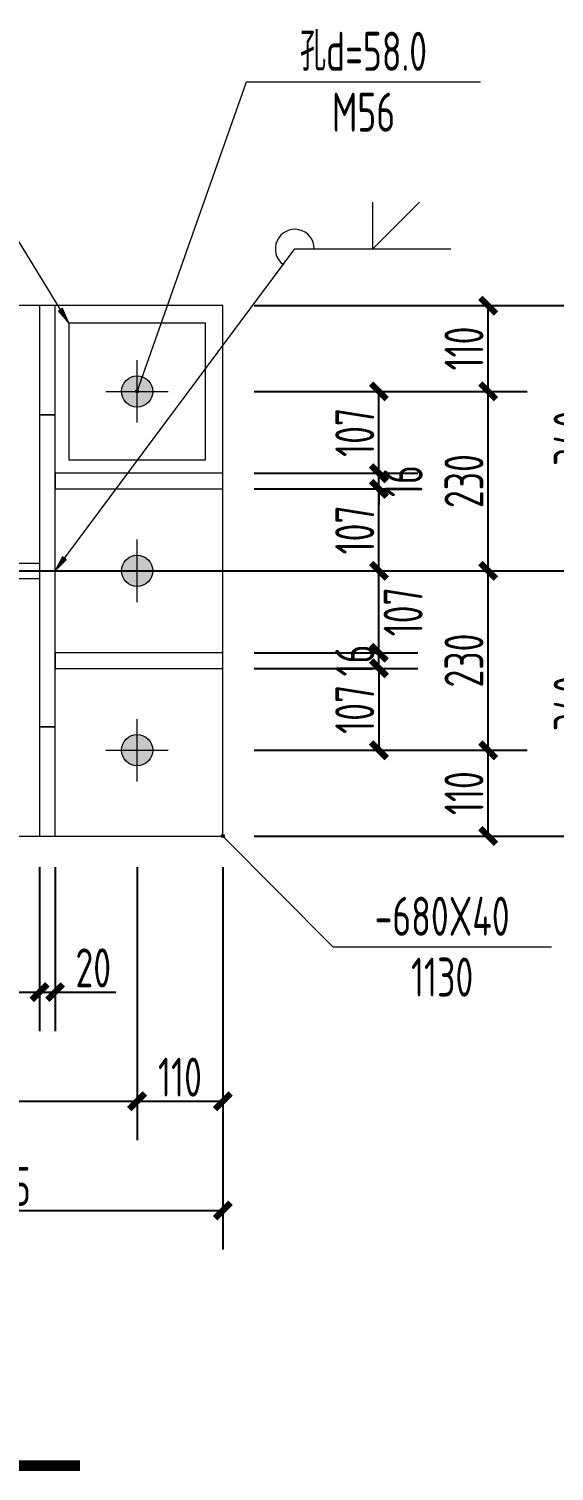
# Model space of a CAD drawing. Extents: x 95752 to 843522, y -411933 to 75567.
# Drawn here: x 241320 to 244686, y 28587 to 37831 of the extents above; entities that cross this region are included whole.
import ezdxf
from ezdxf.enums import TextEntityAlignment as Align

# ---------------------------------------------------------------- set-up
doc = ezdxf.new("R2010")
doc.units = 0
doc.header["$LTSCALE"] = 1000
doc.header["$MEASUREMENT"] = 0
doc.linetypes.add('DOTE', pattern=[2.42, 2, -0.2, 0.02, -0.2])
for name, color, linetype, lineweight in [('10', 7, 'Continuous', 18), ('20', 2, 'Continuous', 20), ('尺寸标注', 9, 'Continuous', 18), ('焊缝标注', 9, 'Continuous', 18), ('螺栓孔标注', 9, 'Continuous', 18), ('钢板标注', 9, 'Continuous', 18)]:
    doc.layers.add(name, color=color, linetype=linetype, lineweight=lineweight)
doc.layers.add('DIM_SYMB', color=3, linetype='Continuous')
doc.layers.add('DOTE', color=1, linetype='Continuous')
doc.styles.add('FromPkpm', font='Pkpmeng', dxfattribs={"width": 0.7, "bigfont": 'Pkpmchn'})
doc.dimstyles.new('Pkpm_1.00', dxfattribs={"dimtxt": 250, "dimasz": 100, "dimexe": 250, "dimexo": 0.0625, "dimgap": 30, "dimtad": 1, "dimdec": 0, "dimrnd": 5, "dimzin": 0, "dimdsep": 46, "dimtxsty": 'FromPkpm', "dimblk1": 'ARCHTICK', "dimblk2": 'ARCHTICK', "dimsah": 1, "dimcen": 0.09, "dimadec": 0, "dimazin": 0, "dimtfac": 1, "dimtdec": 0, "dimtix": 1, "dimtmove": 2, "dimatfit": 1, "dimfxl": 1, "dimtolj": 1, "dimtzin": 0, "dimarcsym": 0})

# ---------------------------------------------------------------- blocks, each defined once
blk = doc.blocks.new('_ArchTick')
at = {"color": 0, "linetype": 'ByBlock', "const_width": 0.4}
blk.add_lwpolyline([(-0.5, -0.5), (0.5, 0.5)], dxfattribs=at)
blk = doc.blocks.new('*D276')
at = {"layer": 'Defpoints', "color": 0, "linetype": 'Continuous', "transparency": 16777216}
for p in [(240371.5, 32657.7), (241388.2, 32657.7), (241388.2, 31657.7)]:
    blk.add_point(p, dxfattribs=at)
at = {"layer": '尺寸标注', "color": 0, "linetype": 'Continuous', "lineweight": -2, "transparency": 16777216}
for p, q in [((240371.5, 32457.7), (240371.5, 31407.7)), ((241388.2, 32457.7), (241388.2, 31407.7)), ((240371.5, 31657.7), (241388.2, 31657.7))]:
    blk.add_line(p, q, dxfattribs=at)
at = {"layer": '尺寸标注', "color": 0, "linetype": 'Continuous', "lineweight": -2, "transparency": 16777216, "xscale": 100, "yscale": 100, "zscale": 100, "rotation": 180}
blk.add_blockref('_ArchTick', (240371.5, 31657.7), dxfattribs=at)
at = {"layer": '尺寸标注', "color": 0, "linetype": 'Continuous', "lineweight": -2, "transparency": 16777216, "xscale": 100, "yscale": 100, "zscale": 100}
blk.add_blockref('_ArchTick', (241388.2, 31657.7), dxfattribs=at)
at = {"layer": '尺寸标注', "color": 0, "linetype": 'Continuous', "lineweight": 18, "transparency": 16777216, "insert": (240879.8, 31812.7), "char_height": 250, "attachment_point": 5, "style": 'FromPkpm'}
blk.add_mtext('\\A1;204', dxfattribs=at)
blk = doc.blocks.new('*D277')
at = {"layer": 'Defpoints', "color": 0, "linetype": 'Continuous', "transparency": 16777216}
for p in [(241388.2, 32657.7), (241488.2, 32657.7), (241488.2, 31657.7)]:
    blk.add_point(p, dxfattribs=at)
at = {"layer": '尺寸标注', "color": 0, "linetype": 'Continuous', "lineweight": -2, "transparency": 16777216}
for p, q in [((241388.2, 32457.7), (241388.2, 31407.7)), ((241488.2, 32457.7), (241488.2, 31407.7)), ((241388.2, 31657.7), (241488.2, 31657.7)), ((241488.2, 31657.7), (241877, 31657.7))]:
    blk.add_line(p, q, dxfattribs=at)
at = {"layer": '尺寸标注', "color": 0, "linetype": 'Continuous', "lineweight": -2, "transparency": 16777216, "xscale": 100, "yscale": 100, "zscale": 100, "rotation": 180}
blk.add_blockref('_ArchTick', (241388.2, 31657.7), dxfattribs=at)
at = {"layer": '尺寸标注', "color": 0, "linetype": 'Continuous', "lineweight": -2, "transparency": 16777216, "xscale": 100, "yscale": 100, "zscale": 100}
blk.add_blockref('_ArchTick', (241488.2, 31657.7), dxfattribs=at)
at = {"layer": '尺寸标注', "color": 0, "linetype": 'Continuous', "lineweight": 18, "transparency": 16777216, "insert": (241732.6, 31812.7), "char_height": 250, "attachment_point": 5, "style": 'FromPkpm'}
blk.add_mtext('\\A1;20', dxfattribs=at)
blk = doc.blocks.new('*D280')
at = {"layer": 'Defpoints', "color": 0, "linetype": 'Continuous', "transparency": 16777216}
for p in [(239738.2, 32657.7), (242013.2, 32657.7), (242013.2, 30957.7)]:
    blk.add_point(p, dxfattribs=at)
at = {"layer": '尺寸标注', "color": 0, "linetype": 'Continuous', "lineweight": -2, "transparency": 16777216}
for p, q in [((239738.2, 32457.7), (239738.2, 30707.7)), ((242013.2, 32457.7), (242013.2, 30707.7)), ((239738.2, 30957.7), (242013.2, 30957.7))]:
    blk.add_line(p, q, dxfattribs=at)
at = {"layer": '尺寸标注', "color": 0, "linetype": 'Continuous', "lineweight": -2, "transparency": 16777216, "xscale": 100, "yscale": 100, "zscale": 100, "rotation": 180}
blk.add_blockref('_ArchTick', (239738.2, 30957.7), dxfattribs=at)
at = {"layer": '尺寸标注', "color": 0, "linetype": 'Continuous', "lineweight": -2, "transparency": 16777216, "xscale": 100, "yscale": 100, "zscale": 100}
blk.add_blockref('_ArchTick', (242013.2, 30957.7), dxfattribs=at)
at = {"layer": '尺寸标注', "color": 0, "linetype": 'Continuous', "lineweight": 18, "transparency": 16777216, "insert": (240875.7, 31112.7), "char_height": 250, "attachment_point": 5, "style": 'FromPkpm'}
blk.add_mtext('\\A1;455', dxfattribs=at)
blk = doc.blocks.new('*D281')
at = {"layer": 'Defpoints', "color": 0, "linetype": 'Continuous', "transparency": 16777216}
for p in [(242013.2, 32657.7), (242563.2, 32657.7), (242563.2, 30957.7)]:
    blk.add_point(p, dxfattribs=at)
at = {"layer": '尺寸标注', "color": 0, "linetype": 'Continuous', "lineweight": -2, "transparency": 16777216}
for p, q in [((242013.2, 32457.7), (242013.2, 30707.7)), ((242563.2, 32457.7), (242563.2, 30707.7)), ((242013.2, 30957.7), (242563.2, 30957.7))]:
    blk.add_line(p, q, dxfattribs=at)
at = {"layer": '尺寸标注', "color": 0, "linetype": 'Continuous', "lineweight": -2, "transparency": 16777216, "xscale": 100, "yscale": 100, "zscale": 100, "rotation": 180}
blk.add_blockref('_ArchTick', (242013.2, 30957.7), dxfattribs=at)
at = {"layer": '尺寸标注', "color": 0, "linetype": 'Continuous', "lineweight": -2, "transparency": 16777216, "xscale": 100, "yscale": 100, "zscale": 100}
blk.add_blockref('_ArchTick', (242563.2, 30957.7), dxfattribs=at)
at = {"layer": '尺寸标注', "color": 0, "linetype": 'Continuous', "lineweight": 18, "transparency": 16777216, "insert": (242288.2, 31112.7), "char_height": 250, "attachment_point": 5, "style": 'FromPkpm'}
blk.add_mtext('\\A1;110', dxfattribs=at)
blk = doc.blocks.new('*D283')
at = {"layer": 'Defpoints', "color": 0, "linetype": 'Continuous', "transparency": 16777216}
for p in [(239738.2, 32657.7), (242563.2, 32657.7), (242563.2, 30257.7)]:
    blk.add_point(p, dxfattribs=at)
at = {"layer": '尺寸标注', "color": 0, "linetype": 'Continuous', "lineweight": -2, "transparency": 16777216}
for p, q in [((239738.2, 32457.7), (239738.2, 30007.7)), ((242563.2, 32457.7), (242563.2, 30007.7)), ((239738.2, 30257.7), (242563.2, 30257.7))]:
    blk.add_line(p, q, dxfattribs=at)
at = {"layer": '尺寸标注', "color": 0, "linetype": 'Continuous', "lineweight": -2, "transparency": 16777216, "xscale": 100, "yscale": 100, "zscale": 100, "rotation": 180}
blk.add_blockref('_ArchTick', (239738.2, 30257.7), dxfattribs=at)
at = {"layer": '尺寸标注', "color": 0, "linetype": 'Continuous', "lineweight": -2, "transparency": 16777216, "xscale": 100, "yscale": 100, "zscale": 100}
blk.add_blockref('_ArchTick', (242563.2, 30257.7), dxfattribs=at)
at = {"layer": '尺寸标注', "color": 0, "linetype": 'Continuous', "lineweight": 18, "transparency": 16777216, "insert": (241150.7, 30412.7), "char_height": 250, "attachment_point": 5, "style": 'FromPkpm'}
blk.add_mtext('\\A1;565', dxfattribs=at)
blk = doc.blocks.new('*D284')
at = {"layer": 'Defpoints', "color": 0, "linetype": 'Continuous', "transparency": 16777216}
for p in [(242563.2, 33732.7), (243563.2, 33732.7), (242563.2, 33207.7)]:
    blk.add_point(p, dxfattribs=at)
at = {"layer": '尺寸标注', "color": 0, "linetype": 'Continuous', "lineweight": -2, "transparency": 16777216}
for p, q in [((242763.2, 33732.7), (243813.2, 33732.7)), ((243563.2, 33732.7), (243563.2, 33207.7)), ((242763.2, 33207.7), (243813.2, 33207.7))]:
    blk.add_line(p, q, dxfattribs=at)
at = {"layer": '尺寸标注', "color": 0, "linetype": 'Continuous', "lineweight": -2, "transparency": 16777216, "xscale": 100, "yscale": 100, "zscale": 100}
for p, rotation in [((243563.2, 33732.7), 90), ((243563.2, 33207.7), 270)]:
    blk.add_blockref('_ArchTick', p, dxfattribs=dict(at, rotation=rotation))
at = {"layer": '尺寸标注', "color": 0, "linetype": 'Continuous', "lineweight": 18, "transparency": 16777216, "insert": (243408.2, 33470.2), "char_height": 250, "attachment_point": 5, "rotation": 90, "style": 'FromPkpm'}
blk.add_mtext('\\A1;107', dxfattribs=at)
blk = doc.blocks.new('*D285')
at = {"layer": 'Defpoints', "color": 0, "linetype": 'Continuous', "transparency": 16777216}
for p in [(242563.2, 33832.7), (243563.2, 33832.7), (242563.2, 33732.7)]:
    blk.add_point(p, dxfattribs=at)
at = {"layer": '尺寸标注', "color": 0, "linetype": 'Continuous', "lineweight": -2, "transparency": 16777216}
for p, q in [((243563.2, 33832.7), (243563.2, 33932.7)), ((242763.2, 33832.7), (243813.2, 33832.7)), ((243563.2, 33732.7), (243563.2, 33832.7)), ((242763.2, 33732.7), (243813.2, 33732.7)), ((243563.2, 33732.7), (243563.2, 33632.7))]:
    blk.add_line(p, q, dxfattribs=at)
at = {"layer": '尺寸标注', "color": 0, "linetype": 'Continuous', "lineweight": -2, "transparency": 16777216, "xscale": 100, "yscale": 100, "zscale": 100}
for p, rotation in [((243563.2, 33832.7), 270), ((243563.2, 33732.7), 90)]:
    blk.add_blockref('_ArchTick', p, dxfattribs=dict(at, rotation=rotation))
at = {"layer": '尺寸标注', "color": 0, "linetype": 'Continuous', "lineweight": 18, "transparency": 16777216, "insert": (243408.2, 33782.7), "char_height": 250, "attachment_point": 5, "rotation": 90, "style": 'FromPkpm'}
blk.add_mtext('\\A1;16', dxfattribs=at)
blk = doc.blocks.new('*D286')
at = {"layer": 'Defpoints', "color": 0, "linetype": 'Continuous', "transparency": 16777216}
for p in [(242563.2, 34357.7), (243563.2, 34357.7), (242563.2, 33832.7)]:
    blk.add_point(p, dxfattribs=at)
at = {"layer": '尺寸标注', "color": 0, "linetype": 'Continuous', "lineweight": -2, "transparency": 16777216}
for p, q in [((242763.2, 34357.7), (243813.2, 34357.7)), ((243563.2, 33832.7), (243563.2, 34357.7)), ((242763.2, 33832.7), (243813.2, 33832.7))]:
    blk.add_line(p, q, dxfattribs=at)
at = {"layer": '尺寸标注', "color": 0, "linetype": 'Continuous', "lineweight": -2, "transparency": 16777216, "xscale": 100, "yscale": 100, "zscale": 100}
for p, rotation in [((243563.2, 34357.7), 90), ((243563.2, 33832.7), 270)]:
    blk.add_blockref('_ArchTick', p, dxfattribs=dict(at, rotation=rotation))
at = {"layer": '尺寸标注', "color": 0, "linetype": 'Continuous', "lineweight": 18, "transparency": 16777216, "insert": (243718.2, 34095.2), "char_height": 250, "attachment_point": 5, "rotation": 90, "style": 'FromPkpm'}
blk.add_mtext('\\A1;107', dxfattribs=at)
blk = doc.blocks.new('*D287')
at = {"layer": 'Defpoints', "color": 0, "linetype": 'Continuous', "transparency": 16777216}
for p in [(242563.2, 34882.7), (243563.2, 34882.7), (242563.2, 34357.7)]:
    blk.add_point(p, dxfattribs=at)
at = {"layer": '尺寸标注', "color": 0, "linetype": 'Continuous', "lineweight": -2, "transparency": 16777216}
for p, q in [((242763.2, 34882.7), (243813.2, 34882.7)), ((243563.2, 34357.7), (243563.2, 34882.7)), ((242763.2, 34357.7), (243813.2, 34357.7))]:
    blk.add_line(p, q, dxfattribs=at)
at = {"layer": '尺寸标注', "color": 0, "linetype": 'Continuous', "lineweight": -2, "transparency": 16777216, "xscale": 100, "yscale": 100, "zscale": 100}
for p, rotation in [((243563.2, 34882.7), 90), ((243563.2, 34357.7), 270)]:
    blk.add_blockref('_ArchTick', p, dxfattribs=dict(at, rotation=rotation))
at = {"layer": '尺寸标注', "color": 0, "linetype": 'Continuous', "lineweight": 18, "transparency": 16777216, "insert": (243408.2, 34620.2), "char_height": 250, "attachment_point": 5, "rotation": 90, "style": 'FromPkpm'}
blk.add_mtext('\\A1;107', dxfattribs=at)
blk = doc.blocks.new('*D288')
at = {"layer": 'Defpoints', "color": 0, "linetype": 'Continuous', "transparency": 16777216}
for p in [(242563.2, 34982.7), (243563.2, 34982.7), (242563.2, 34882.7)]:
    blk.add_point(p, dxfattribs=at)
at = {"layer": '尺寸标注', "color": 0, "linetype": 'Continuous', "lineweight": -2, "transparency": 16777216}
for p, q in [((243563.2, 34982.7), (243563.2, 35082.7)), ((242763.2, 34982.7), (243813.2, 34982.7)), ((243563.2, 34882.7), (243563.2, 34982.7)), ((242763.2, 34882.7), (243813.2, 34882.7)), ((243563.2, 34882.7), (243563.2, 34782.7))]:
    blk.add_line(p, q, dxfattribs=at)
at = {"layer": '尺寸标注', "color": 0, "linetype": 'Continuous', "lineweight": -2, "transparency": 16777216, "xscale": 100, "yscale": 100, "zscale": 100}
for p, rotation in [((243563.2, 34982.7), 270), ((243563.2, 34882.7), 90)]:
    blk.add_blockref('_ArchTick', p, dxfattribs=dict(at, rotation=rotation))
at = {"layer": '尺寸标注', "color": 0, "linetype": 'Continuous', "lineweight": 18, "transparency": 16777216, "insert": (243718.2, 34932.7), "char_height": 250, "attachment_point": 5, "rotation": 90, "style": 'FromPkpm'}
blk.add_mtext('\\A1;16', dxfattribs=at)
blk = doc.blocks.new('*D289')
at = {"layer": 'Defpoints', "color": 0, "linetype": 'Continuous', "transparency": 16777216}
for p in [(242563.2, 35507.7), (243563.2, 35507.7), (242563.2, 34982.7)]:
    blk.add_point(p, dxfattribs=at)
at = {"layer": '尺寸标注', "color": 0, "linetype": 'Continuous', "lineweight": -2, "transparency": 16777216}
for p, q in [((242763.2, 35507.7), (243813.2, 35507.7)), ((243563.2, 34982.7), (243563.2, 35507.7)), ((242763.2, 34982.7), (243813.2, 34982.7))]:
    blk.add_line(p, q, dxfattribs=at)
at = {"layer": '尺寸标注', "color": 0, "linetype": 'Continuous', "lineweight": -2, "transparency": 16777216, "xscale": 100, "yscale": 100, "zscale": 100}
for p, rotation in [((243563.2, 35507.7), 90), ((243563.2, 34982.7), 270)]:
    blk.add_blockref('_ArchTick', p, dxfattribs=dict(at, rotation=rotation))
at = {"layer": '尺寸标注', "color": 0, "linetype": 'Continuous', "lineweight": 18, "transparency": 16777216, "insert": (243408.2, 35245.2), "char_height": 250, "attachment_point": 5, "rotation": 90, "style": 'FromPkpm'}
blk.add_mtext('\\A1;107', dxfattribs=at)
blk = doc.blocks.new('*D290')
at = {"layer": 'Defpoints', "color": 0, "linetype": 'Continuous', "transparency": 16777216}
for p in [(242563.2, 33207.7), (244263.2, 33207.7), (242563.2, 32657.7)]:
    blk.add_point(p, dxfattribs=at)
at = {"layer": '尺寸标注', "color": 0, "linetype": 'Continuous', "lineweight": -2, "transparency": 16777216}
for p, q in [((242763.2, 33207.7), (244513.2, 33207.7)), ((244263.2, 32657.7), (244263.2, 33207.7)), ((242763.2, 32657.7), (244513.2, 32657.7))]:
    blk.add_line(p, q, dxfattribs=at)
at = {"layer": '尺寸标注', "color": 0, "linetype": 'Continuous', "lineweight": -2, "transparency": 16777216, "xscale": 100, "yscale": 100, "zscale": 100}
for p, rotation in [((244263.2, 33207.7), 90), ((244263.2, 32657.7), 270)]:
    blk.add_blockref('_ArchTick', p, dxfattribs=dict(at, rotation=rotation))
at = {"layer": '尺寸标注', "color": 0, "linetype": 'Continuous', "lineweight": 18, "transparency": 16777216, "insert": (244108.2, 32932.7), "char_height": 250, "attachment_point": 5, "rotation": 90, "style": 'FromPkpm'}
blk.add_mtext('\\A1;110', dxfattribs=at)
blk = doc.blocks.new('*D291')
at = {"layer": 'Defpoints', "color": 0, "linetype": 'Continuous', "transparency": 16777216}
for p in [(242563.2, 34357.7), (244263.2, 34357.7), (242563.2, 33207.7)]:
    blk.add_point(p, dxfattribs=at)
at = {"layer": '尺寸标注', "color": 0, "linetype": 'Continuous', "lineweight": -2, "transparency": 16777216}
for p, q in [((242763.2, 34357.7), (244513.2, 34357.7)), ((244263.2, 33207.7), (244263.2, 34357.7)), ((242763.2, 33207.7), (244513.2, 33207.7))]:
    blk.add_line(p, q, dxfattribs=at)
at = {"layer": '尺寸标注', "color": 0, "linetype": 'Continuous', "lineweight": -2, "transparency": 16777216, "xscale": 100, "yscale": 100, "zscale": 100}
for p, rotation in [((244263.2, 34357.7), 90), ((244263.2, 33207.7), 270)]:
    blk.add_blockref('_ArchTick', p, dxfattribs=dict(at, rotation=rotation))
at = {"layer": '尺寸标注', "color": 0, "linetype": 'Continuous', "lineweight": 18, "transparency": 16777216, "insert": (244108.2, 33782.7), "char_height": 250, "attachment_point": 5, "rotation": 90, "style": 'FromPkpm'}
blk.add_mtext('\\A1;230', dxfattribs=at)
blk = doc.blocks.new('*D292')
at = {"layer": 'Defpoints', "color": 0, "linetype": 'Continuous', "transparency": 16777216}
for p in [(242563.2, 35507.7), (244263.2, 35507.7), (242563.2, 34357.7)]:
    blk.add_point(p, dxfattribs=at)
at = {"layer": '尺寸标注', "color": 0, "linetype": 'Continuous', "lineweight": -2, "transparency": 16777216}
for p, q in [((242763.2, 35507.7), (244513.2, 35507.7)), ((244263.2, 34357.7), (244263.2, 35507.7)), ((242763.2, 34357.7), (244513.2, 34357.7))]:
    blk.add_line(p, q, dxfattribs=at)
at = {"layer": '尺寸标注', "color": 0, "linetype": 'Continuous', "lineweight": -2, "transparency": 16777216, "xscale": 100, "yscale": 100, "zscale": 100}
for p, rotation in [((244263.2, 35507.7), 90), ((244263.2, 34357.7), 270)]:
    blk.add_blockref('_ArchTick', p, dxfattribs=dict(at, rotation=rotation))
at = {"layer": '尺寸标注', "color": 0, "linetype": 'Continuous', "lineweight": 18, "transparency": 16777216, "insert": (244108.2, 34932.7), "char_height": 250, "attachment_point": 5, "rotation": 90, "style": 'FromPkpm'}
blk.add_mtext('\\A1;230', dxfattribs=at)
blk = doc.blocks.new('*D293')
at = {"layer": 'Defpoints', "color": 0, "linetype": 'Continuous', "transparency": 16777216}
for p in [(242563.2, 36057.7), (244263.2, 36057.7), (242563.2, 35507.7)]:
    blk.add_point(p, dxfattribs=at)
at = {"layer": '尺寸标注', "color": 0, "linetype": 'Continuous', "lineweight": -2, "transparency": 16777216}
for p, q in [((242763.2, 36057.7), (244513.2, 36057.7)), ((244263.2, 35507.7), (244263.2, 36057.7)), ((242763.2, 35507.7), (244513.2, 35507.7))]:
    blk.add_line(p, q, dxfattribs=at)
at = {"layer": '尺寸标注', "color": 0, "linetype": 'Continuous', "lineweight": -2, "transparency": 16777216, "xscale": 100, "yscale": 100, "zscale": 100}
for p, rotation in [((244263.2, 36057.7), 90), ((244263.2, 35507.7), 270)]:
    blk.add_blockref('_ArchTick', p, dxfattribs=dict(at, rotation=rotation))
at = {"layer": '尺寸标注', "color": 0, "linetype": 'Continuous', "lineweight": 18, "transparency": 16777216, "insert": (244108.2, 35782.7), "char_height": 250, "attachment_point": 5, "rotation": 90, "style": 'FromPkpm'}
blk.add_mtext('\\A1;110', dxfattribs=at)
blk = doc.blocks.new('*D294')
at = {"layer": 'Defpoints', "color": 0, "linetype": 'Continuous', "transparency": 16777216}
for p in [(242563.2, 34357.7), (244963.2, 34357.7), (242563.2, 32657.7)]:
    blk.add_point(p, dxfattribs=at)
at = {"layer": '尺寸标注', "color": 0, "linetype": 'Continuous', "lineweight": -2, "transparency": 16777216}
for p, q in [((242763.2, 34357.7), (245213.2, 34357.7)), ((244963.2, 32657.7), (244963.2, 34357.7)), ((242763.2, 32657.7), (245213.2, 32657.7))]:
    blk.add_line(p, q, dxfattribs=at)
at = {"layer": '尺寸标注', "color": 0, "linetype": 'Continuous', "lineweight": -2, "transparency": 16777216, "xscale": 100, "yscale": 100, "zscale": 100}
for p, rotation in [((244963.2, 34357.7), 90), ((244963.2, 32657.7), 270)]:
    blk.add_blockref('_ArchTick', p, dxfattribs=dict(at, rotation=rotation))
at = {"layer": '尺寸标注', "color": 0, "linetype": 'Continuous', "lineweight": 18, "transparency": 16777216, "insert": (244808.2, 33507.7), "char_height": 250, "attachment_point": 5, "rotation": 90, "style": 'FromPkpm'}
blk.add_mtext('\\A1;340', dxfattribs=at)
blk = doc.blocks.new('*D295')
at = {"layer": 'Defpoints', "color": 0, "linetype": 'Continuous', "transparency": 16777216}
for p in [(242563.2, 36057.7), (244963.2, 36057.7), (242563.2, 34357.7)]:
    blk.add_point(p, dxfattribs=at)
at = {"layer": '尺寸标注', "color": 0, "linetype": 'Continuous', "lineweight": -2, "transparency": 16777216}
for p, q in [((242763.2, 36057.7), (245213.2, 36057.7)), ((244963.2, 34357.7), (244963.2, 36057.7)), ((242763.2, 34357.7), (245213.2, 34357.7))]:
    blk.add_line(p, q, dxfattribs=at)
at = {"layer": '尺寸标注', "color": 0, "linetype": 'Continuous', "lineweight": -2, "transparency": 16777216, "xscale": 100, "yscale": 100, "zscale": 100}
for p, rotation in [((244963.2, 36057.7), 90), ((244963.2, 34357.7), 270)]:
    blk.add_blockref('_ArchTick', p, dxfattribs=dict(at, rotation=rotation))
at = {"layer": '尺寸标注', "color": 0, "linetype": 'Continuous', "lineweight": 18, "transparency": 16777216, "insert": (244808.2, 35207.7), "char_height": 250, "attachment_point": 5, "rotation": 90, "style": 'FromPkpm'}
blk.add_mtext('\\A1;340', dxfattribs=at)

msp = doc.modelspace()

# ---------------------------------------------------------------- hatches: boundary and pattern name
at = {"layer": '10'}
h = msp.add_hatch(color=1, dxfattribs=at)
edge = h.paths.add_edge_path()
edge.add_arc((242013.2, 35507.7), 100, 0, 360)
h = msp.add_hatch(color=1, dxfattribs=at)
edge = h.paths.add_edge_path()
edge.add_arc((242013.2, 34357.7), 100, 0, 360)
h = msp.add_hatch(color=1, dxfattribs=at)
edge = h.paths.add_edge_path()
edge.add_arc((242013.2, 33207.7), 100, 0, 360)
at = {"layer": '焊缝标注'}
for points in [[(241575.7, 35945.2), (241536.2, 36038.2), (241510.6, 36022.6)], [(241488.2, 34357.7), (241559.9, 34428.9), (241535.8, 34446.8)]]:
    msp.add_hatch(color=0, dxfattribs=at).paths.add_polyline_path(points)
at = {"layer": '螺栓孔标注'}
h = msp.add_hatch(color=0, dxfattribs=at)
edge = h.paths.add_edge_path()
edge.add_arc((242013.2, 35507.7), 10, 0, 360)
at = {"layer": '钢板标注'}
h = msp.add_hatch(color=0, dxfattribs=at)
edge = h.paths.add_edge_path()
edge.add_arc((242563.2, 32657.7), 10, 0, 360)

# ---------------------------------------------------------------- linework, layer by layer
at = {"layer": '10', "ltscale": 100}
for p, q in [((242013.2, 35307.7), (242013.2, 35707.7)), ((241813.2, 35507.7), (242213.2, 35507.7)), ((242013.2, 34157.7), (242013.2, 34557.7)), ((241813.2, 34357.7), (242213.2, 34357.7)), ((242013.2, 33007.7), (242013.2, 33407.7)), ((241813.2, 33207.7), (242213.2, 33207.7))]:
    msp.add_line(p, q, dxfattribs=at)
at = {"layer": '10', "color": 3, "ltscale": 100}
for points in [[(241488.2, 35357.7), (241388.2, 35357.7)], [(241388.2, 35357.7), (241388.2, 33357.7)], [(241488.2, 33357.7), (241488.2, 35357.7)], [(238088.2, 34407.7), (241388.2, 34407.7)], [(238088.2, 34307.7), (241388.2, 34307.7)], [(241388.2, 33357.7), (241488.2, 33357.7)]]:
    msp.add_lwpolyline(points, dxfattribs=at)
at = {"layer": '10', "color": 1, "ltscale": 100}
for centre in [(242013.2, 35507.7), (242013.2, 34357.7), (242013.2, 33207.7)]:
    msp.add_circle(centre, 100, dxfattribs=at)
at = {"layer": '20', "ltscale": 100}
for points in [[(242563.2, 36057.7), (236913.2, 36057.7)], [(241488.2, 36057.7), (241388.2, 36057.7)], [(241388.2, 36057.7), (241388.2, 35357.7)], [(241488.2, 35357.7), (241488.2, 36057.7)], [(242563.2, 32657.7), (242563.2, 36057.7)], [(242450.7, 35945.2), (241575.7, 35945.2)], [(241575.7, 35945.2), (241575.7, 35070.2)], [(242450.7, 35070.2), (242450.7, 35945.2)], [(241388.2, 35357.7), (241488.2, 35357.7)], [(241575.7, 35070.2), (242450.7, 35070.2)], [(242563.2, 34982.7), (241488.2, 34982.7)], [(241488.2, 34982.7), (241488.2, 34882.7)], [(242563.2, 34882.7), (242563.2, 34982.7)], [(241488.2, 34882.7), (242563.2, 34882.7)], [(242563.2, 33832.7), (241488.2, 33832.7)], [(241488.2, 33832.7), (241488.2, 33732.7)], [(242563.2, 33732.7), (242563.2, 33832.7)], [(241488.2, 33732.7), (242563.2, 33732.7)], [(241488.2, 33357.7), (241388.2, 33357.7)], [(241388.2, 33357.7), (241388.2, 32657.7)], [(241488.2, 32657.7), (241488.2, 33357.7)], [(236913.2, 32657.7), (242563.2, 32657.7)], [(241388.2, 32657.7), (241488.2, 32657.7)]]:
    msp.add_lwpolyline(points, dxfattribs=at)
at = {"layer": 'DIM_SYMB', "const_width": 70}
msp.add_lwpolyline([(237992.5, 28622.2), (241646.5, 28622.2)], dxfattribs=at)
at = {"layer": 'DOTE', "linetype": 'DOTE'}
msp.add_line((236413.2, 34357.7), (243063.2, 34357.7), dxfattribs=at)
at = {"layer": '焊缝标注', "color": 0, "lineweight": 18, "ltscale": 100}
for p, q in [((241575.7, 35945.2), (240778.6, 37245.7)), ((241488.2, 34357.7), (243023.9, 36421.6))]:
    msp.add_line(p, q, dxfattribs=at)
at = {"layer": '焊缝标注', "color": 0, "ltscale": 100}
for p, q in [((243523.9, 36421.6), (243523.9, 36721.6)), ((243523.9, 36421.6), (243823.9, 36721.6)), ((243023.9, 36421.6), (244023.9, 36421.6))]:
    msp.add_line(p, q, dxfattribs=at)
at = {"layer": '焊缝标注', "color": 0, "linetype": 'Continuous'}
for points in [[(241575.7, 35945.2), (241536.2, 36038.2), (241510.6, 36022.6)], [(241488.2, 34357.7), (241559.9, 34428.9), (241535.8, 34446.8)]]:
    msp.add_lwpolyline(points, close=True, dxfattribs=at)
at = {"layer": '焊缝标注', "color": 0, "ltscale": 100}
msp.add_arc((243023.9, 36421.6), 125, 0, 233.34866, dxfattribs=at)
at = {"layer": '螺栓孔标注', "color": 0, "ltscale": 100}
for p, q in [((242013.2, 35507.7), (242714.7, 37492.4)), ((242714.7, 37492.4), (244214.7, 37492.4))]:
    msp.add_line(p, q, dxfattribs=at)
msp.add_circle((242013.2, 35507.7), 10, dxfattribs=at)
at = {"layer": '钢板标注', "color": 0, "ltscale": 100}
for p, q in [((242563.2, 32657.7), (243268.3, 31948.6)), ((243268.3, 31948.6), (244668.3, 31948.6))]:
    msp.add_line(p, q, dxfattribs=at)
msp.add_circle((242563.2, 32657.7), 10, dxfattribs=at)

# ---------------------------------------------------------------- texts
at = {"layer": '螺栓孔标注', "color": 0, "style": 'FromPkpm', "width": 0.7}
msp.add_text('孔d=58.0', height=250, dxfattribs=at).set_placement((243464.7, 37562.4), align=Align.CENTER)
msp.add_text('M56', height=250, dxfattribs=at).set_placement((243464.7, 37422.4), align=Align.TOP_CENTER)
at = {"layer": '钢板标注', "color": 0, "style": 'FromPkpm', "width": 0.7}
msp.add_text('-680X40', height=250, dxfattribs=at).set_placement((243968.3, 32018.6), align=Align.CENTER)
msp.add_text('1130', height=250, dxfattribs=at).set_placement((243968.3, 31878.6), align=Align.TOP_CENTER)

# ---------------------------------------------------------------- dimensions: what is measured, and where the dimension line sits
at = {"layer": '尺寸标注', "color": 0, "linetype": 'Continuous', "lineweight": 18}
for base, p1, p2, text, override, picture, middle in [((244263.2, 36057.7), (242563.2, 35507.7), (242563.2, 36057.7), '110', {"dimexo": 200, "dimtad": 1, "dimjust": 0, "dimtih": 0, "dimtoh": 0, "dimtix": 1, "dimtmove": 0, "dimatfit": 3}, '*D293', (244108.2, 35782.7)), ((244963.2, 36057.7), (242563.2, 34357.7), (242563.2, 36057.7), '340', {"dimexo": 200, "dimtad": 1, "dimjust": 0, "dimtih": 0, "dimtoh": 0, "dimtix": 1, "dimtmove": 0, "dimatfit": 3}, '*D295', (244808.2, 35207.7)), ((243563.2, 35507.7), (242563.2, 34982.7), (242563.2, 35507.7), '107', {"dimexo": 200, "dimtad": 1, "dimjust": 2, "dimtih": 0, "dimtoh": 0, "dimtix": 0, "dimtmove": 0, "dimatfit": 3}, '*D289', (243408.2, 35245.2)), ((244263.2, 35507.7), (242563.2, 34357.7), (242563.2, 35507.7), '230', {"dimexo": 200, "dimtad": 1, "dimjust": 0, "dimtih": 0, "dimtoh": 0, "dimtix": 1, "dimtmove": 0, "dimatfit": 3}, '*D292', (244108.2, 34932.7)), ((243563.2, 34982.7), (242563.2, 34882.7), (242563.2, 34982.7), '16', {"dimexo": 200, "dimtad": 2, "dimjust": 0, "dimtih": 0, "dimtoh": 0, "dimtix": 1, "dimtmove": 0, "dimatfit": 3}, '*D288', (243718.2, 34932.7)), ((243563.2, 34882.7), (242563.2, 34357.7), (242563.2, 34882.7), '107', {"dimexo": 200, "dimtad": 1, "dimjust": 0, "dimtih": 0, "dimtoh": 0, "dimtix": 1, "dimtmove": 0, "dimatfit": 3}, '*D287', (243408.2, 34620.2)), ((243563.2, 34357.7), (242563.2, 33832.7), (242563.2, 34357.7), '107', {"dimexo": 200, "dimtad": 2, "dimjust": 0, "dimtih": 0, "dimtoh": 0, "dimtix": 1, "dimtmove": 0, "dimatfit": 3}, '*D286', (243718.2, 34095.2)), ((244263.2, 34357.7), (242563.2, 33207.7), (242563.2, 34357.7), '230', {"dimexo": 200, "dimtad": 1, "dimjust": 0, "dimtih": 0, "dimtoh": 0, "dimtix": 1, "dimtmove": 0, "dimatfit": 3}, '*D291', (244108.2, 33782.7)), ((244963.2, 34357.7), (242563.2, 32657.7), (242563.2, 34357.7), '340', {"dimexo": 200, "dimtad": 1, "dimjust": 0, "dimtih": 0, "dimtoh": 0, "dimtix": 1, "dimtmove": 0, "dimatfit": 3}, '*D294', (244808.2, 33507.7)), ((243563.2, 33832.7), (242563.2, 33732.7), (242563.2, 33832.7), '16', {"dimexo": 200, "dimtad": 1, "dimjust": 0, "dimtih": 0, "dimtoh": 0, "dimtix": 1, "dimtmove": 0, "dimatfit": 3}, '*D285', (243408.2, 33782.7)), ((243563.2, 33732.7), (242563.2, 33207.7), (242563.2, 33732.7), '107', {"dimexo": 200, "dimtad": 1, "dimjust": 1, "dimtih": 0, "dimtoh": 0, "dimtix": 0, "dimtmove": 0, "dimatfit": 3}, '*D284', (243408.2, 33470.2)), ((244263.2, 33207.7), (242563.2, 32657.7), (242563.2, 33207.7), '110', {"dimexo": 200, "dimtad": 1, "dimjust": 0, "dimtih": 0, "dimtoh": 0, "dimtix": 1, "dimtmove": 0, "dimatfit": 3}, '*D290', (244108.2, 32932.7))]:
    dim = msp.add_linear_dim(base=base, p1=p1, p2=p2, angle=90, text=text, dimstyle='Pkpm_1.00', override=override, dxfattribs=at)
    dim.commit()
    dim.dimension.update_dxf_attribs({"geometry": picture, "text_midpoint": middle})
for base, p1, p2, text, override, picture, middle in [((242013.2, 30957.7), (239738.2, 32657.7), (242013.2, 32657.7), '455', {"dimexo": 200, "dimtad": 1, "dimjust": 0, "dimtih": 0, "dimtoh": 0, "dimtix": 1, "dimtmove": 0, "dimatfit": 3}, '*D280', (240875.7, 31112.7)), ((242563.2, 30257.7), (239738.2, 32657.7), (242563.2, 32657.7), '565', {"dimexo": 200, "dimtad": 1, "dimjust": 0, "dimtih": 0, "dimtoh": 0, "dimtix": 1, "dimtmove": 0, "dimatfit": 3}, '*D283', (241150.7, 30412.7)), ((241388.2, 31657.7), (240371.5, 32657.7), (241388.2, 32657.7), '204', {"dimexo": 200, "dimtad": 1, "dimjust": 0, "dimtih": 0, "dimtoh": 0, "dimtix": 1, "dimtmove": 0, "dimatfit": 3}, '*D276', (240879.8, 31812.7)), ((241488.2, 31657.7), (241388.2, 32657.7), (241488.2, 32657.7), '20', {"dimexo": 200, "dimtad": 1, "dimjust": 2, "dimtih": 0, "dimtoh": 0, "dimtix": 0, "dimtmove": 0, "dimatfit": 3}, '*D277', (241732.6, 31812.7)), ((242563.2, 30957.7), (242013.2, 32657.7), (242563.2, 32657.7), '110', {"dimexo": 200, "dimtad": 1, "dimjust": 0, "dimtih": 0, "dimtoh": 0, "dimtix": 1, "dimtmove": 0, "dimatfit": 3}, '*D281', (242288.2, 31112.7))]:
    dim = msp.add_linear_dim(base=base, p1=p1, p2=p2, text=text, dimstyle='Pkpm_1.00', override=override, dxfattribs=at)
    dim.commit()
    dim.dimension.update_dxf_attribs({"geometry": picture, "text_midpoint": middle})

doc.saveas('drawing.dxf')
